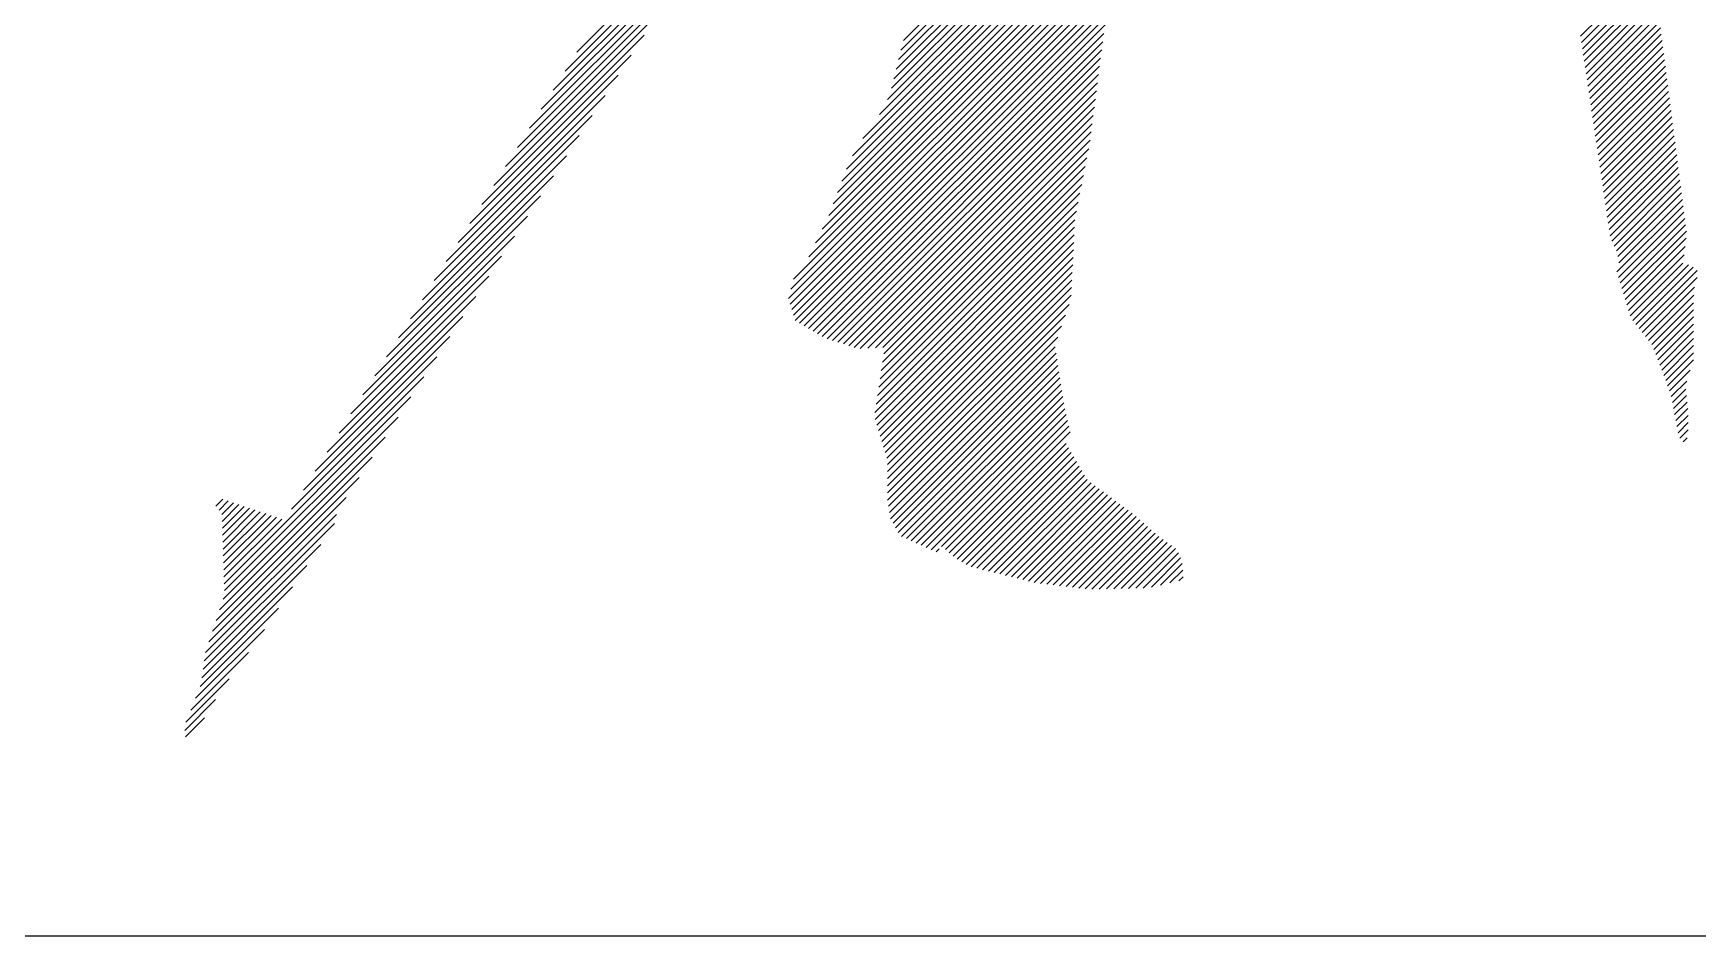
# Model space of a CAD drawing. Extents: x 271 to 16033, y -55852 to 2525.
# Drawn here: x 15930.828 to 15932.459, y -55795.2 to -55794.315 of the extents above; entities that cross this region are included whole.
import ezdxf

# ---------------------------------------------------------------- set-up
doc = ezdxf.new("R2010")
doc.units = 0
doc.header["$MEASUREMENT"] = 0
doc.layers.add('1501-KIR-BETON', color=30, linetype='Continuous')
doc.layers.add('LOGO', color=7, linetype='Continuous')

msp = doc.modelspace()

# ---------------------------------------------------------------- linework, layer by layer
at = {"layer": '1501-KIR-BETON', "color": 250, "linetype": 'Continuous', "ltscale": 0.125}
for p, q in [((15931.68072, -55794.32203, 1172.19571), (15932.0116, -55793.99115, 1172.19571)), ((15931.67611, -55794.34068, 1172.19571), (15932.01052, -55794.00627, 1172.19571)), ((15931.67841, -55794.33135, 1172.19571), (15932.01106, -55793.99871, 1172.19571)), ((15931.6692, -55794.36864, 1172.19571), (15932.00862, -55794.02922, 1172.19571)), ((15931.6715, -55794.35932, 1172.19571), (15932.00944, -55794.02138, 1172.19571)), ((15931.6738, -55794.35, 1172.19571), (15932.00998, -55794.01382, 1172.19571)), ((15931.65734, -55794.39453, 1172.19571), (15932.00639, -55794.04548, 1172.19571)), ((15931.66515, -55794.3797, 1172.19571), (15932.00751, -55794.03735, 1172.19571)), ((15931.63077, -55794.43513, 1172.19571), (15932.00416, -55794.06175, 1172.19571)), ((15931.64106, -55794.41783, 1172.19571), (15932.00528, -55794.05361, 1172.19571)), ((15931.62027, -55794.45967, 1172.19571), (15932.00193, -55794.07801, 1172.19571)), ((15931.62502, -55794.4479, 1172.19571), (15932.00305, -55794.06988, 1172.19571)), ((15931.61184, -55794.48214, 1172.19571), (15931.9997, -55794.09428, 1172.19571)), ((15931.61606, -55794.4709, 1172.19571), (15932.00082, -55794.08614, 1172.19571)), ((15931.60123, -55794.50679, 1172.19571), (15931.99747, -55794.11054, 1172.19571)), ((15931.60763, -55794.49337, 1172.19571), (15931.99859, -55794.10241, 1172.19571)), ((15931.59464, -55794.52039, 1172.19571), (15931.99636, -55794.11868, 1172.19571)), ((15931.58805, -55794.534, 1172.19571), (15931.98939, -55794.13266, 1172.19571)), ((15931.57318, -55794.55589, 1172.19571), (15931.98019, -55794.14887, 1172.19571)), ((15931.57037, -55794.56572, 1172.19571), (15931.96901, -55794.16707, 1172.19571)), ((15931.36068, -55794.33329, 1172.19571), (15931.5154, -55794.17856, 1172.19571)), ((15931.56815, -55794.57495, 1172.19571), (15931.95318, -55794.18992, 1172.19571)), ((15931.34902, -55794.35196, 1172.19571), (15931.50271, -55794.19828, 1172.19571)), ((15931.33736, -55794.37064, 1172.19571), (15931.49001, -55794.21799, 1172.19571)), ((15931.56975, -55794.58037, 1172.19571), (15931.93337, -55794.21675, 1172.19571)), ((15931.32571, -55794.38932, 1172.19571), (15931.47731, -55794.23771, 1172.19571)), ((15931.57134, -55794.5858, 1172.19571), (15931.9254, -55794.23174, 1172.19571)), ((15931.31405, -55794.40799, 1172.19571), (15931.46462, -55794.25742, 1172.19571)), ((15931.57294, -55794.59122, 1172.19571), (15931.91742, -55794.24673, 1172.19571)), ((15932.34463, -55794.31779, 1172.19571), (15932.41508, -55794.24733, 1172.19571)), ((15932.34553, -55794.3239, 1172.19571), (15932.41588, -55794.25356, 1172.19571)), ((15931.57461, -55794.59657, 1172.19571), (15931.90943, -55794.26175, 1172.19571)), ((15932.34644, -55794.33001, 1172.19571), (15932.41667, -55794.25978, 1172.19571)), ((15932.34734, -55794.33613, 1172.19571), (15932.41746, -55794.26601, 1172.19571)), ((15932.34825, -55794.34224, 1172.19571), (15932.41825, -55794.27223, 1172.19571)), ((15931.30239, -55794.42667, 1172.19571), (15931.45192, -55794.27714, 1172.19571)), ((15931.57902, -55794.59917, 1172.19571), (15931.89535, -55794.28284, 1172.19571)), ((15932.34915, -55794.34835, 1172.19571), (15932.41905, -55794.27846, 1172.19571)), ((15932.35006, -55794.35446, 1172.19571), (15932.41984, -55794.28468, 1172.19571)), ((15931.29073, -55794.44534, 1172.19571), (15931.43922, -55794.29685, 1172.19571)), ((15931.58343, -55794.60178, 1172.19571), (15931.88128, -55794.30393, 1172.19571)), ((15932.35096, -55794.36058, 1172.19571), (15932.42063, -55794.29091, 1172.19571)), ((15932.35187, -55794.36669, 1172.19571), (15932.42143, -55794.29713, 1172.19571)), ((15932.35277, -55794.3728, 1172.19571), (15932.42222, -55794.30335, 1172.19571)), ((15931.27908, -55794.46402, 1172.19571), (15931.42653, -55794.31656, 1172.19571)), ((15931.58784, -55794.60438, 1172.19571), (15931.87722, -55794.31501, 1172.19571)), ((15931.59226, -55794.60699, 1172.19571), (15931.87619, -55794.32306, 1172.19571)), ((15932.35368, -55794.37891, 1172.19571), (15932.42301, -55794.30958, 1172.19571)), ((15932.35458, -55794.38503, 1172.19571), (15932.42381, -55794.3158, 1172.19571)), ((15932.35549, -55794.39114, 1172.19571), (15932.4246, -55794.32203, 1172.19571)), ((15931.26742, -55794.48269, 1172.19571), (15931.41383, -55794.33628, 1172.19571)), ((15931.59667, -55794.60959, 1172.19571), (15931.87516, -55794.3311, 1172.19571)), ((15931.60108, -55794.6122, 1172.19571), (15931.87413, -55794.33915, 1172.19571)), ((15932.35639, -55794.39725, 1172.19571), (15932.42539, -55794.32825, 1172.19571)), ((15932.3573, -55794.40336, 1172.19571), (15932.42619, -55794.33448, 1172.19571)), ((15931.60593, -55794.61436, 1172.19571), (15931.87311, -55794.34719, 1172.19571)), ((15931.61125, -55794.61606, 1172.19571), (15931.87208, -55794.35524, 1172.19571)), ((15932.3582, -55794.40948, 1172.19571), (15932.42698, -55794.3407, 1172.19571)), ((15932.35911, -55794.41559, 1172.19571), (15932.42777, -55794.34693, 1172.19571)), ((15932.36001, -55794.4217, 1172.19571), (15932.42857, -55794.35315, 1172.19571)), ((15931.25576, -55794.50137, 1172.19571), (15931.40113, -55794.35599, 1172.19571)), ((15931.61657, -55794.61776, 1172.19571), (15931.87105, -55794.36328, 1172.19571)), ((15931.62189, -55794.61946, 1172.19571), (15931.87002, -55794.37133, 1172.19571)), ((15932.36092, -55794.42782, 1172.19571), (15932.42936, -55794.35938, 1172.19571)), ((15932.36182, -55794.43393, 1172.19571), (15932.43015, -55794.3656, 1172.19571)), ((15932.36273, -55794.44004, 1172.19571), (15932.43095, -55794.37182, 1172.19571)), ((15931.2441, -55794.52004, 1172.19571), (15931.38844, -55794.37571, 1172.19571)), ((15931.6272, -55794.62116, 1172.19571), (15931.869, -55794.37937, 1172.19571)), ((15931.63252, -55794.62286, 1172.19571), (15931.86797, -55794.38742, 1172.19571)), ((15932.36363, -55794.44615, 1172.19571), (15932.43174, -55794.37805, 1172.19571)), ((15932.36454, -55794.45227, 1172.19571), (15932.43253, -55794.38427, 1172.19571)), ((15931.23245, -55794.53872, 1172.19571), (15931.37574, -55794.39542, 1172.19571)), ((15931.6385, -55794.6239, 1172.19571), (15931.86694, -55794.39546, 1172.19571)), ((15931.64589, -55794.62353, 1172.19571), (15931.86592, -55794.40351, 1172.19571)), ((15932.36545, -55794.45838, 1172.19571), (15932.43333, -55794.3905, 1172.19571)), ((15932.36635, -55794.46449, 1172.19571), (15932.43412, -55794.39672, 1172.19571)), ((15932.36726, -55794.4706, 1172.19571), (15932.43491, -55794.40295, 1172.19571)), ((15931.22079, -55794.55739, 1172.19571), (15931.36305, -55794.41514, 1172.19571)), ((15931.65327, -55794.62317, 1172.19571), (15931.86489, -55794.41155, 1172.19571)), ((15931.66066, -55794.6228, 1172.19571), (15931.86386, -55794.4196, 1172.19571)), ((15932.36816, -55794.47672, 1172.19571), (15932.43571, -55794.40917, 1172.19571)), ((15932.36907, -55794.48283, 1172.19571), (15932.4365, -55794.4154, 1172.19571)), ((15931.20913, -55794.57607, 1172.19571), (15931.35035, -55794.43485, 1172.19571)), ((15931.66026, -55794.63723, 1172.19571), (15931.86071, -55794.43679, 1172.19571)), ((15931.66146, -55794.62902, 1172.19571), (15931.86242, -55794.42805, 1172.19571)), ((15932.36997, -55794.48894, 1172.19571), (15932.43729, -55794.42162, 1172.19571)), ((15932.37088, -55794.49505, 1172.19571), (15932.43808, -55794.42785, 1172.19571)), ((15932.37178, -55794.50117, 1172.19571), (15932.43888, -55794.43407, 1172.19571)), ((15931.65907, -55794.64545, 1172.19571), (15931.85899, -55794.44552, 1172.19571)), ((15932.37269, -55794.50728, 1172.19571), (15932.43967, -55794.44029, 1172.19571)), ((15932.37359, -55794.51339, 1172.19571), (15932.44046, -55794.44652, 1172.19571)), ((15932.37519, -55794.51881, 1172.19571), (15932.44126, -55794.45274, 1172.19571)), ((15931.19747, -55794.59474, 1172.19571), (15931.33765, -55794.45456, 1172.19571)), ((15931.65668, -55794.66187, 1172.19571), (15931.85555, -55794.46299, 1172.19571)), ((15931.65787, -55794.65366, 1172.19571), (15931.85727, -55794.45426, 1172.19571)), ((15932.37753, -55794.52349, 1172.19571), (15932.44205, -55794.45897, 1172.19571)), ((15932.37987, -55794.52817, 1172.19571), (15932.44284, -55794.46519, 1172.19571)), ((15931.18582, -55794.61342, 1172.19571), (15931.32496, -55794.47428, 1172.19571)), ((15931.6542, -55794.67838, 1172.19571), (15931.85212, -55794.48046, 1172.19571)), ((15931.65548, -55794.67008, 1172.19571), (15931.85384, -55794.47173, 1172.19571)), ((15932.38031, -55794.54878, 1172.19571), (15932.44522, -55794.48387, 1172.19571)), ((15932.3813, -55794.53375, 1172.19571), (15932.44364, -55794.47142, 1172.19571)), ((15932.3823, -55794.53977, 1172.19571), (15932.44443, -55794.47764, 1172.19571)), ((15931.17416, -55794.63209, 1172.19571), (15931.31226, -55794.49399, 1172.19571)), ((15931.6528, -55794.6868, 1172.19571), (15931.8504, -55794.4892, 1172.19571)), ((15931.65301, -55794.6936, 1172.19571), (15931.84895, -55794.49767, 1172.19571)), ((15932.38192, -55794.55418, 1172.19571), (15932.44602, -55794.49009, 1172.19571)), ((15932.38353, -55794.55959, 1172.19571), (15932.44681, -55794.49631, 1172.19571)), ((15932.38514, -55794.565, 1172.19571), (15932.4476, -55794.50254, 1172.19571)), ((15931.1625, -55794.65077, 1172.19571), (15931.29956, -55794.51371, 1172.19571)), ((15931.65465, -55794.69899, 1172.19571), (15931.84858, -55794.50506, 1172.19571)), ((15931.65628, -55794.70437, 1172.19571), (15931.84821, -55794.51244, 1172.19571)), ((15932.38675, -55794.57041, 1172.19571), (15932.4484, -55794.50876, 1172.19571)), ((15932.38836, -55794.57582, 1172.19571), (15932.44831, -55794.51587, 1172.19571)), ((15931.15084, -55794.66944, 1172.19571), (15931.28687, -55794.53342, 1172.19571)), ((15931.65791, -55794.70976, 1172.19571), (15931.84784, -55794.51983, 1172.19571)), ((15931.65955, -55794.71514, 1172.19571), (15931.84747, -55794.52722, 1172.19571)), ((15931.66118, -55794.72053, 1172.19571), (15931.8471, -55794.5346, 1172.19571)), ((15932.38997, -55794.58123, 1172.19571), (15932.4472, -55794.524, 1172.19571)), ((15932.39158, -55794.58664, 1172.19571), (15932.44609, -55794.53212, 1172.19571)), ((15931.66281, -55794.72591, 1172.19571), (15931.84674, -55794.54199, 1172.19571)), ((15931.66444, -55794.7313, 1172.19571), (15931.84637, -55794.54937, 1172.19571)), ((15932.39319, -55794.59204, 1172.19571), (15932.44498, -55794.54025, 1172.19571)), ((15932.3958, -55794.59645, 1172.19571), (15932.45039, -55794.54186, 1172.19571)), ((15932.39892, -55794.60035, 1172.19571), (15932.45508, -55794.54418, 1172.19571)), ((15932.40204, -55794.60425, 1172.19571), (15932.45891, -55794.54737, 1172.19571)), ((15931.13919, -55794.68812, 1172.19571), (15931.27417, -55794.55314, 1172.19571)), ((15931.66526, -55794.7375, 1172.19571), (15931.846, -55794.55676, 1172.19571)), ((15931.66526, -55794.74452, 1172.19571), (15931.84563, -55794.56415, 1172.19571)), ((15932.40516, -55794.60815, 1172.19571), (15932.45897, -55794.55434, 1172.19571)), ((15932.40828, -55794.61204, 1172.19571), (15932.4565, -55794.56382, 1172.19571)), ((15931.12753, -55794.70679, 1172.19571), (15931.26147, -55794.57285, 1172.19571)), ((15931.66526, -55794.75154, 1172.19571), (15931.84526, -55794.57153, 1172.19571)), ((15931.66526, -55794.75855, 1172.19571), (15931.84321, -55794.58061, 1172.19571)), ((15932.4114, -55794.61594, 1172.19571), (15932.45572, -55794.57162, 1172.19571)), ((15932.41452, -55794.61984, 1172.19571), (15932.45538, -55794.57897, 1172.19571)), ((15931.11587, -55794.72547, 1172.19571), (15931.24878, -55794.59256, 1172.19571)), ((15931.66526, -55794.76557, 1172.19571), (15931.83954, -55794.59129, 1172.19571)), ((15932.41652, -55794.62485, 1172.19571), (15932.45538, -55794.58599, 1172.19571)), ((15932.41845, -55794.62994, 1172.19571), (15932.45538, -55794.59301, 1172.19571)), ((15932.42038, -55794.63503, 1172.19571), (15932.45538, -55794.60003, 1172.19571)), ((15931.10421, -55794.74414, 1172.19571), (15931.23608, -55794.61228, 1172.19571)), ((15931.66533, -55794.77251, 1172.19571), (15931.83587, -55794.60197, 1172.19571)), ((15931.66621, -55794.77865, 1172.19571), (15931.83221, -55794.61266, 1172.19571)), ((15932.42231, -55794.64012, 1172.19571), (15932.45538, -55794.60705, 1172.19571)), ((15932.42423, -55794.64521, 1172.19571), (15932.45538, -55794.61406, 1172.19571)), ((15931.09256, -55794.76282, 1172.19571), (15931.22338, -55794.63199, 1172.19571)), ((15931.66709, -55794.78479, 1172.19571), (15931.82954, -55794.62234, 1172.19571)), ((15931.66812, -55794.79078, 1172.19571), (15931.83047, -55794.62843, 1172.19571)), ((15932.42616, -55794.6503, 1172.19571), (15932.45538, -55794.62108, 1172.19571)), ((15932.42809, -55794.65539, 1172.19571), (15932.45538, -55794.6281, 1172.19571)), ((15931.67058, -55794.79534, 1172.19571), (15931.8314, -55794.63452, 1172.19571)), ((15931.67304, -55794.7999, 1172.19571), (15931.83233, -55794.64061, 1172.19571)), ((15931.6755, -55794.80446, 1172.19571), (15931.83325, -55794.6467, 1172.19571)), ((15932.43002, -55794.66048, 1172.19571), (15932.45538, -55794.63512, 1172.19571)), ((15932.43194, -55794.66557, 1172.19571), (15932.45222, -55794.6453, 1172.19571)), ((15931.0809, -55794.78149, 1172.19571), (15931.21069, -55794.65171, 1172.19571)), ((15931.67882, -55794.80815, 1172.19571), (15931.83418, -55794.65279, 1172.19571)), ((15931.68367, -55794.81032, 1172.19571), (15931.83511, -55794.65888, 1172.19571)), ((15931.68851, -55794.8125, 1172.19571), (15931.83604, -55794.66497, 1172.19571)), ((15932.43354, -55794.671, 1172.19571), (15932.4487, -55794.65583, 1172.19571)), ((15932.43465, -55794.67691, 1172.19571), (15932.44791, -55794.66364, 1172.19571)), ((15931.01486, -55794.85455, 1172.19571), (15931.19799, -55794.67142, 1172.19571)), ((15931.69336, -55794.81467, 1172.19571), (15931.83696, -55794.67106, 1172.19571)), ((15931.69821, -55794.81684, 1172.19571), (15931.83789, -55794.67715, 1172.19571)), ((15932.43575, -55794.68281, 1172.19571), (15932.44852, -55794.67004, 1172.19571)), ((15932.43686, -55794.68872, 1172.19571), (15932.44914, -55794.67645, 1172.19571)), ((15931.01508, -55794.86135, 1172.19571), (15931.18529, -55794.69114, 1172.19571)), ((15931.70305, -55794.81901, 1172.19571), (15931.83895, -55794.68311, 1172.19571)), ((15931.7079, -55794.82118, 1172.19571), (15931.84031, -55794.68877, 1172.19571)), ((15931.71813, -55794.81797, 1172.19571), (15931.84166, -55794.69444, 1172.19571)), ((15932.43797, -55794.69463, 1172.19571), (15932.44975, -55794.68286, 1172.19571)), ((15932.43908, -55794.70054, 1172.19571), (15932.45013, -55794.68949, 1172.19571)), ((15932.44019, -55794.70645, 1172.19571), (15932.45013, -55794.69651, 1172.19571)), ((15931.01388, -55794.86957, 1172.19571), (15931.1726, -55794.71085, 1172.19571)), ((15931.72196, -55794.82116, 1172.19571), (15931.84301, -55794.70011, 1172.19571)), ((15931.72579, -55794.82435, 1172.19571), (15931.84436, -55794.70578, 1172.19571)), ((15932.44195, -55794.71171, 1172.19571), (15932.45013, -55794.70352, 1172.19571)), ((15932.44514, -55794.71554, 1172.19571), (15932.449, -55794.71167, 1172.19571)), ((15931.01036, -55794.8801, 1172.19571), (15931.1599, -55794.73056, 1172.19571)), ((15931.72961, -55794.82753, 1172.19571), (15931.8402, -55794.71695, 1172.19571)), ((15931.73363, -55794.83053, 1172.19571), (15931.84277, -55794.7214, 1172.19571)), ((15931.73802, -55794.83317, 1172.19571), (15931.84534, -55794.72584, 1172.19571)), ((15931.74241, -55794.8358, 1172.19571), (15931.84792, -55794.73029, 1172.19571)), ((15931.74722, -55794.838, 1172.19571), (15931.85049, -55794.73473, 1172.19571)), ((15931.75285, -55794.83939, 1172.19571), (15931.85306, -55794.73918, 1172.19571)), ((15931.75847, -55794.84079, 1172.19571), (15931.85563, -55794.74362, 1172.19571)), ((15931.00685, -55794.89063, 1172.19571), (15931.1472, -55794.75028, 1172.19571)), ((15931.76409, -55794.84218, 1172.19571), (15931.85821, -55794.74807, 1172.19571)), ((15931.76971, -55794.84358, 1172.19571), (15931.86078, -55794.75251, 1172.19571)), ((15931.77534, -55794.84497, 1172.19571), (15931.86478, -55794.75553, 1172.19571)), ((15931.78096, -55794.84637, 1172.19571), (15931.86881, -55794.75852, 1172.19571)), ((15931.78658, -55794.84776, 1172.19571), (15931.87284, -55794.76151, 1172.19571)), ((15931.00334, -55794.90116, 1172.19571), (15931.13451, -55794.76999, 1172.19571)), ((15931.00659, -55794.77861, 1172.19571), (15931.01363, -55794.77157, 1172.19571)), ((15931.00983, -55794.78239, 1172.19571), (15931.01887, -55794.77335, 1172.19571)), ((15931.01263, -55794.78661, 1172.19571), (15931.02411, -55794.77513, 1172.19571)), ((15931.01285, -55794.7934, 1172.19571), (15931.02934, -55794.77691, 1172.19571)), ((15931.01307, -55794.8002, 1172.19571), (15931.03458, -55794.77869, 1172.19571)), ((15931.7922, -55794.84916, 1172.19571), (15931.87687, -55794.76449, 1172.19571)), ((15931.79782, -55794.85056, 1172.19571), (15931.8809, -55794.76748, 1172.19571)), ((15931.80345, -55794.85195, 1172.19571), (15931.88492, -55794.77047, 1172.19571)), ((15931.80907, -55794.85335, 1172.19571), (15931.88895, -55794.77346, 1172.19571)), ((15931.81524, -55794.85419, 1172.19571), (15931.89298, -55794.77645, 1172.19571)), ((15931.82148, -55794.85497, 1172.19571), (15931.89701, -55794.77944, 1172.19571)), ((15930.99666, -55794.92188, 1172.19571), (15931.12287, -55794.79567, 1172.19571)), ((15930.99982, -55794.91169, 1172.19571), (15931.12487, -55794.78665, 1172.19571)), ((15931.0133, -55794.80699, 1172.19571), (15931.03982, -55794.78047, 1172.19571)), ((15931.01352, -55794.81379, 1172.19571), (15931.04506, -55794.78225, 1172.19571)), ((15931.01374, -55794.82058, 1172.19571), (15931.0503, -55794.78403, 1172.19571)), ((15931.01397, -55794.82738, 1172.19571), (15931.05554, -55794.78581, 1172.19571)), ((15931.01419, -55794.83417, 1172.19571), (15931.06077, -55794.78758, 1172.19571)), ((15931.01441, -55794.84096, 1172.19571), (15931.06601, -55794.78936, 1172.19571)), ((15931.01463, -55794.84776, 1172.19571), (15931.07125, -55794.79114, 1172.19571)), ((15931.82772, -55794.85575, 1172.19571), (15931.90104, -55794.78243, 1172.19571)), ((15931.83396, -55794.85653, 1172.19571), (15931.90506, -55794.78542, 1172.19571)), ((15931.8402, -55794.85731, 1172.19571), (15931.90891, -55794.7886, 1172.19571)), ((15931.84643, -55794.85809, 1172.19571), (15931.91263, -55794.7919, 1172.19571)), ((15931.85267, -55794.85887, 1172.19571), (15931.91634, -55794.7952, 1172.19571)), ((15931.85891, -55794.85965, 1172.19571), (15931.92006, -55794.7985, 1172.19571)), ((15931.86561, -55794.85997, 1172.19571), (15931.92378, -55794.8018, 1172.19571)), ((15931.87279, -55794.85981, 1172.19571), (15931.92749, -55794.8051, 1172.19571)), ((15931.87997, -55794.85964, 1172.19571), (15931.9313, -55794.80831, 1172.19571)), ((15931.88715, -55794.85948, 1172.19571), (15931.93539, -55794.81124, 1172.19571)), ((15930.99538, -55794.93017, 1172.19571), (15931.10958, -55794.81597, 1172.19571)), ((15931.71275, -55794.82335, 1172.19571), (15931.71578, -55794.82031, 1172.19571)), ((15931.89433, -55794.85932, 1172.19571), (15931.93949, -55794.81416, 1172.19571)), ((15931.90151, -55794.85915, 1172.19571), (15931.94358, -55794.81708, 1172.19571)), ((15931.90869, -55794.85899, 1172.19571), (15931.94768, -55794.82, 1172.19571)), ((15931.91587, -55794.85883, 1172.19571), (15931.95032, -55794.82438, 1172.19571)), ((15930.9941, -55794.93847, 1172.19571), (15931.09575, -55794.83682, 1172.19571)), ((15931.92387, -55794.85784, 1172.19571), (15931.95248, -55794.82923, 1172.19571)), ((15931.93289, -55794.85584, 1172.19571), (15931.9541, -55794.83464, 1172.19571)), ((15931.94191, -55794.85384, 1172.19571), (15931.95457, -55794.84119, 1172.19571)), ((15930.99283, -55794.94676, 1172.19571), (15931.08191, -55794.85768, 1172.19571)), ((15931.95094, -55794.85183, 1172.19571), (15931.95503, -55794.84774, 1172.19571)), ((15930.99139, -55794.95522, 1172.19571), (15931.06808, -55794.87853, 1172.19571)), ((15930.9867, -55794.96692, 1172.19571), (15931.05424, -55794.89938, 1172.19571)), ((15930.98202, -55794.97862, 1172.19571), (15931.03863, -55794.92201, 1172.19571)), ((15930.97733, -55794.99033, 1172.19571), (15931.01986, -55794.9478, 1172.19571)), ((15930.97631, -55794.99837, 1172.19571), (15931.00648, -55794.96819, 1172.19571)), ((15930.97695, -55795.00475, 1172.19571), (15930.99561, -55794.98608, 1172.19571))]:
    msp.add_line(p, q, dxfattribs=at)
at = {"layer": 'LOGO', "color": 250, "linetype": 'Continuous', "ltscale": 0.01}
msp.add_line((15929.7372, -55795.19972, 1172.19571), (15944.64714, -55795.19972, 1172.19571), dxfattribs=at)

doc.saveas('drawing.dxf')
